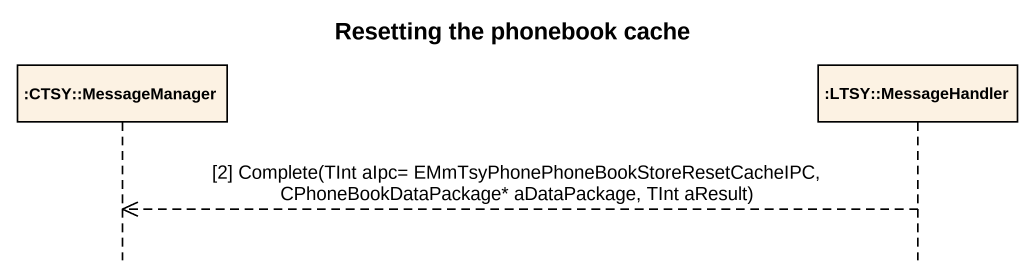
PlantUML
@startuml
title Resetting the phonebook cache
hide footbox
participant ":CTSY::MessageManager" as CTSY_MessageManager
participant ":LTSY::MessageHandler" as LTSY_MessageHandler

LTSY_MessageHandler -->> CTSY_MessageManager : [2] Complete(TInt aIpc= EMmTsyPhonePhoneBookStoreResetCacheIPC, CPhoneBookDataPackage* aDataPackage, TInt aResult)
@enduml
